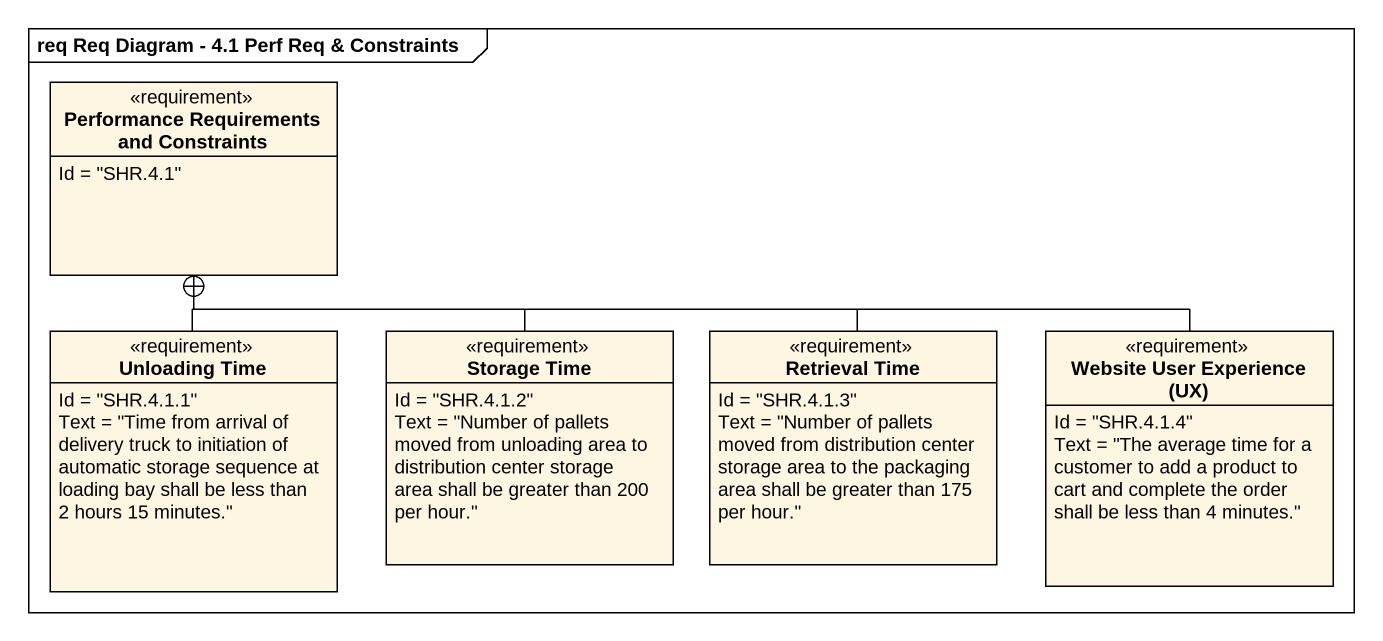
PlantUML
@startuml
mainframe req Req Diagram - 4.1 Perf Req & Constraints
hide circle
hide empty members
class "Performance Requirements and Constraints" as Performance_Requirements <<requirement>> {
  Id = "SHR.4.1"
}
class "Unloading Time" as Unloading_Time <<requirement>> {
  Id = "SHR.4.1.1"
  Text = "Time from arrival of delivery truck to initiation of automatic storage sequence at loading bay shall be less than 2 hours 15 minutes."
}
class "Storage Time" as Storage_Time <<requirement>> {
  Id = "SHR.4.1.2"
  Text = "Number of pallets moved from unloading area to distribution center storage area shall be greater than 200 per hour."
}
class "Retrieval Time" as Retrieval_Time <<requirement>> {
  Id = "SHR.4.1.3"
  Text = "Number of pallets moved from distribution center storage area to the packaging area shall be greater than 175 per hour."
}
class "Website User Experience (UX)" as Website_User_Experience_UX <<requirement>> {
  Id = "SHR.4.1.4"
  Text = "The average time for a customer to add a product to cart and complete the order shall be less than 4 minutes."
}
Unloading_Time -up-+ Performance_Requirements
Storage_Time -up-+ Performance_Requirements
Retrieval_Time -left-+ Performance_Requirements
Website_User_Experience_UX -left-+ Performance_Requirements
@enduml
